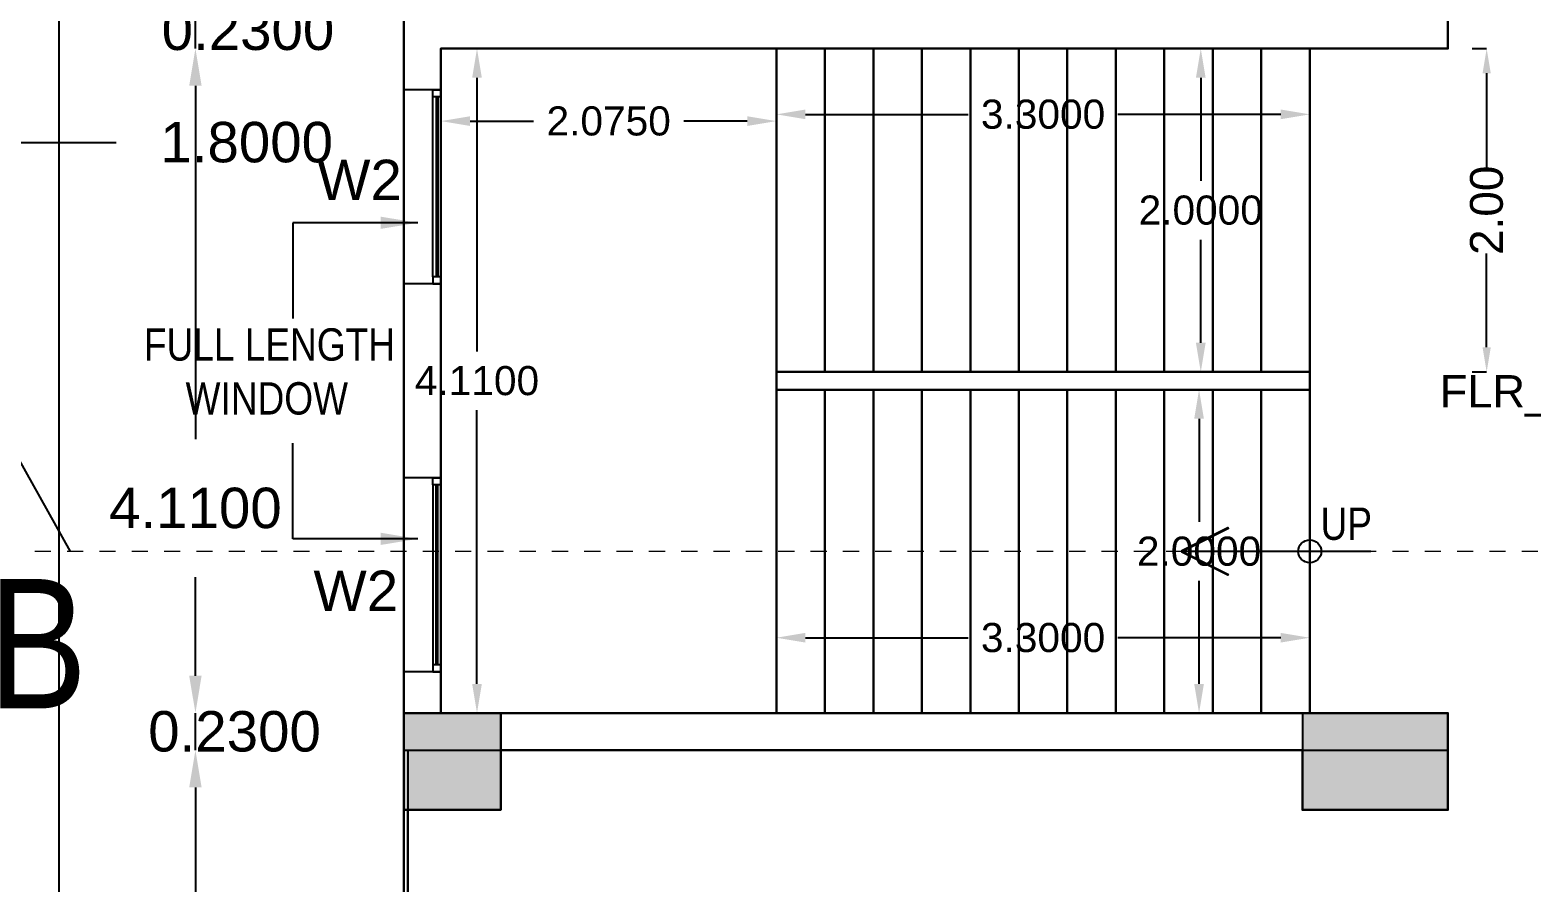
# Model space of a CAD drawing. Header units: metres. Extents: x -38 to 401, y 28 to 287.
# Drawn here: x 235.71 to 245, y 173.61 to 178.88 of the extents above; entities that cross this region are included whole.
import ezdxf

# ---------------------------------------------------------------- set-up
doc = ezdxf.new("R2010")
doc.units = ezdxf.units.M
doc.linetypes.add('CENTER', pattern=[2, 1.25, -0.25, 0.25, -0.25])
for name, color, linetype, lineweight in [('BLK_1_FLR_1_BLT_UP_AREA', 4, 'Continuous', 30), ('BLK_1_FLR_1_EXIT_WIDTH_STAIR', 4, 'Continuous', 30), ('BLK_1_FLR_1_STAIR_1', 1, 'Continuous', 30), ('BLK_1_FLR_1_STAIR_1_FLIGHT_1', 7, 'Continuous', 30), ('BLK_1_FLR_1_STAIR_1_FLIGHT_2', 7, 'Continuous', 30), ('BLK_1_FLR_1_STAIR_1_LANDING_1', 7, 'Continuous', 30), ('BLK_1_LVL_1_BLDG_FOOT_PRINT', 4, 'Continuous', 30), ('UCOLUMN', 6, 'Continuous', 30)]:
    doc.layers.add(name, color=color, linetype=linetype, lineweight=lineweight)
for name, color, linetype in [('BLK_1_FLR_1_CARPET_AREA', 10, 'Continuous'), ('DIST_EXIT', 7, 'Continuous'), ('UBEAM', 1, 'Continuous'), ('UHATCH', 8, 'Continuous')]:
    doc.layers.add(name, color=color, linetype=linetype)
doc.styles.get("Standard").update_dxf_attribs({"font": 'arial.ttf'})
doc.dimstyles.get("Standard").update_dxf_attribs({"dimtxt": 0.18, "dimasz": 0.18, "dimexe": 0.18, "dimexo": 0.0625, "dimgap": 0.09, "dimtad": 0, "dimtih": 1, "dimtoh": 1, "dimdec": 4, "dimzin": 0, "dimdsep": 46, "dimtxsty": 'Standard', "dimcen": 0.09, "dimadec": 0, "dimazin": 0, "dimtfac": 1, "dimtdec": 4, "dimtofl": 0, "dimtmove": 0, "dimatfit": 3, "dimfxl": 0, "dimtolj": 1, "dimtzin": 0, "dimarcsym": 0})
doc.dimstyles.new('STANDARD$0', dxfattribs={"dimtxt": 7, "dimasz": 3, "dimexe": 3, "dimexo": 1, "dimgap": 1.5, "dimtad": 1, "dimdec": 1, "dimzin": 1, "dimdsep": 46, "dimlunit": 4, "dimtxsty": 'Standard', "dimblk": 'OBLIQUE', "dimcen": 0.09375, "dimdle": 1, "dimclrd": 8, "dimclre": 8, "dimclrt": 7, "dimadec": 1, "dimazin": 0, "dimtfac": 1, "dimtdec": 1, "dimtix": 1, "dimtmove": 2, "dimatfit": 3, "dimldrblk": 'ARCHTICK', "dimfxl": 0, "dimfrac": 2, "dimtolj": 1, "dimtzin": 0, "dimarcsym": 0})

# ---------------------------------------------------------------- blocks, each defined once
blk = doc.blocks.new('*D188')
at = {"color": 0, "lineweight": -2}
for p, q in [((235.8882, 215.3198), (235.8882, 188.9923)), ((235.8882, 162.4298), (235.8882, 188.7573))]:
    blk.add_line(p, q, dxfattribs=at)
at = {"color": 0}
for points in [[(235.8498, 215.3198), (235.9265, 215.3198), (235.8882, 215.5498)], [(235.8498, 162.4298), (235.9265, 162.4298), (235.8882, 162.1998)]]:
    blk.add_solid(points, dxfattribs=at)
at = {"layer": 'Defpoints', "color": 0}
for p in [(234.3618, 215.5498), (232.8618, 162.1998), (235.8882, 162.1998)]:
    blk.add_point(p, dxfattribs=at)
at = {"color": 0, "lineweight": 25, "insert": (235.8882, 188.8748), "char_height": 0.23, "attachment_point": 5}
blk.add_mtext('\\A1;53.35', dxfattribs=at)
blk = doc.blocks.new('600X600')
at = {"layer": 'UHATCH', "linetype": 'Continuous'}
h = blk.add_hatch(color=256, dxfattribs=at)
h.dxf.hatch_style = 1
h.paths.add_polyline_path([(600, 600), (0, 600), (0, 0), (600, 0)])
at = {"layer": 'UCOLUMN', "linetype": 'Continuous'}
blk.add_lwpolyline([(0, 0), (600, 0), (600, 600), (0, 600)], close=True, dxfattribs=at)
blk = doc.blocks.new('750 x 750')
blk.add_blockref('600X600', (0, 75))
blk = doc.blocks.new('900 X 900')
at = {"linetype": 'Continuous'}
h = blk.add_hatch(color=256, dxfattribs=at)
h.dxf.hatch_style = 1
h.paths.add_polyline_path([(0, 150), (900, 150), (900, 750), (0, 750)])
blk.add_lwpolyline([(0, 150), (900, 150), (900, 750), (0, 750)], close=True, dxfattribs=at)
blk = doc.blocks.new('COLUMN LAYOUT')
at = {"layer": 'UBEAM', "color": 7, "linetype": 'Continuous'}
for name, p in [('750 x 750', (-21325, -675)), ('900 X 900', (-15765, -750))]:
    blk.add_blockref(name, p, dxfattribs=at)
blk = doc.blocks.new('*D603')
at = {"color": 0, "lineweight": -2}
for p, q in [((234.8007, 177.5198), (234.8007, 178.8598)), ((234.8007, 178.1898), (235.6413, 178.1898)), ((235.6413, 178.1898), (236.2413, 178.1898))]:
    blk.add_line(p, q, dxfattribs=at)
at = {"color": 0}
for points in [[(234.7624, 178.8598), (234.8391, 178.8598), (234.8007, 179.0898)], [(234.7624, 177.5198), (234.8391, 177.5198), (234.8007, 177.2898)]]:
    blk.add_solid(points, dxfattribs=at)
at = {"layer": 'Defpoints', "color": 0}
for p in [(232.6318, 179.0898), (234.8007, 179.0898), (232.6318, 177.2898)]:
    blk.add_point(p, dxfattribs=at)
at = {"color": 0, "lineweight": 25, "insert": (237.0481, 178.1898), "char_height": 0.25, "attachment_point": 5}
blk.add_mtext('\\A1;1.8000', dxfattribs=at)
blk = doc.blocks.new('*D669')
at = {"color": 0, "lineweight": -2}
for p, q in [((236.7309, 174.1998), (236.7309, 168.8574)), ((236.7309, 162.6598), (236.7309, 168.0021))]:
    blk.add_line(p, q, dxfattribs=at)
at = {"color": 0}
for points in [[(236.6925, 174.1998), (236.7692, 174.1998), (236.7309, 174.4298)], [(236.6925, 162.6598), (236.7692, 162.6598), (236.7309, 162.4298)]]:
    blk.add_solid(points, dxfattribs=at)
at = {"layer": 'Defpoints', "color": 0}
for p in [(236.7309, 174.4298), (238.0202, 174.4298), (244.0302, 162.4298)]:
    blk.add_point(p, dxfattribs=at)
at = {"color": 0, "lineweight": 25, "insert": (236.7309, 168.4298), "char_height": 0.25, "attachment_point": 5}
blk.add_mtext('\\A1;12.0000', dxfattribs=at)
blk = doc.blocks.new('*D672')
at = {"color": 0, "lineweight": -2}
for p, q in [((236.7309, 174.8898), (236.7309, 175.1198)), ((236.7309, 174.4298), (236.7309, 174.6598)), ((236.7309, 174.1998), (236.7309, 173.9698))]:
    blk.add_line(p, q, dxfattribs=at)
at = {"color": 0}
for points in [[(236.6925, 174.8898), (236.7692, 174.8898), (236.7309, 174.6598)], [(236.6925, 174.1998), (236.7692, 174.1998), (236.7309, 174.4298)]]:
    blk.add_solid(points, dxfattribs=at)
at = {"layer": 'Defpoints', "color": 0}
for p in [(236.7309, 174.6598), (238.2502, 174.6598), (238.0202, 174.4298)]:
    blk.add_point(p, dxfattribs=at)
at = {"color": 0, "lineweight": 25, "insert": (236.9729, 174.5448), "char_height": 0.25, "attachment_point": 5}
blk.add_mtext('\\A1;0.2300', dxfattribs=at)
blk = doc.blocks.new('*D673')
at = {"color": 0, "lineweight": -2}
for p, q in [((236.7309, 178.5398), (236.7309, 176.3544)), ((236.7309, 174.8898), (236.7309, 175.4991))]:
    blk.add_line(p, q, dxfattribs=at)
at = {"color": 0}
for points in [[(236.6925, 178.5398), (236.7692, 178.5398), (236.7309, 178.7698)], [(236.6925, 174.8898), (236.7692, 174.8898), (236.7309, 174.6598)]]:
    blk.add_solid(points, dxfattribs=at)
at = {"layer": 'Defpoints', "color": 0}
for p in [(236.7309, 178.7698), (238.2502, 178.7698), (238.2502, 174.6598)]:
    blk.add_point(p, dxfattribs=at)
at = {"color": 0, "lineweight": 25, "insert": (236.7309, 175.9267), "char_height": 0.25, "attachment_point": 5}
blk.add_mtext('\\A1;4.1100', dxfattribs=at)
blk = doc.blocks.new('*D674')
at = {"color": 0, "lineweight": -2}
for p, q in [((236.7309, 179.2298), (236.7309, 179.4598)), ((236.7309, 178.7698), (236.7309, 178.9998)), ((236.7309, 178.5398), (236.7309, 178.3098))]:
    blk.add_line(p, q, dxfattribs=at)
at = {"color": 0}
for points in [[(236.6925, 179.2298), (236.7692, 179.2298), (236.7309, 178.9998)], [(236.6925, 178.5398), (236.7692, 178.5398), (236.7309, 178.7698)]]:
    blk.add_solid(points, dxfattribs=at)
at = {"layer": 'Defpoints', "color": 0}
for p in [(236.7309, 178.9998), (238.2502, 178.9998), (238.2502, 178.7698)]:
    blk.add_point(p, dxfattribs=at)
at = {"color": 0, "lineweight": 25, "insert": (237.0559, 178.8848), "char_height": 0.25, "attachment_point": 5}
blk.add_mtext('\\A1;0.2300', dxfattribs=at)
blk = doc.blocks.new('*D824')
at = {"layer": 'BLK_1_FLR_1_EXIT_WIDTH_STAIR', "color": 0, "lineweight": -2}
for p, q in [((244.6301, 178.7698), (244.7196, 178.7698)), ((244.7196, 178.6173), (244.7196, 178.0374)), ((244.7196, 176.9223), (244.7196, 177.5022)), ((244.6301, 176.7698), (244.7196, 176.7698))]:
    blk.add_line(p, q, dxfattribs=at)
at = {"layer": 'BLK_1_FLR_1_EXIT_WIDTH_STAIR', "color": 0}
for points in [[(244.6942, 178.6173), (244.745, 178.6173), (244.7196, 178.7698)], [(244.6942, 176.9223), (244.745, 176.9223), (244.7196, 176.7698)]]:
    blk.add_solid(points, dxfattribs=at)
at = {"layer": 'Defpoints', "color": 0}
for p in [(243.6252, 178.7698), (243.6252, 176.7698), (244.7196, 176.7698)]:
    blk.add_point(p, dxfattribs=at)
at = {"layer": 'BLK_1_FLR_1_EXIT_WIDTH_STAIR', "color": 0, "lineweight": 30, "insert": (244.7196, 177.7698), "char_height": 0.2032, "attachment_point": 5, "rotation": 90}
blk.add_mtext('\\A1;2.00', dxfattribs=at)
blk = doc.blocks.new('*D825')
at = {"layer": 'Defpoints', "color": 0}
for p in [(241.8502, 201.9588), (246.5129, 177.8388), (245.9926, 177.7498)]:
    blk.add_point(p, dxfattribs=at)
at = {"layer": 'DIST_EXIT', "color": 0, "lineweight": -2}
for p, q in [((242.2823, 202.0327), (242.3705, 202.0478)), ((242.3962, 201.8975), (244.3832, 190.2852)), ((246.4872, 177.9891), (244.5002, 189.6015)), ((246.4247, 177.8237), (246.5129, 177.8388))]:
    blk.add_line(p, q, dxfattribs=at)
at = {"layer": 'DIST_EXIT', "color": 0}
for points in [[(242.4213, 201.9018), (242.3712, 201.8932), (242.3705, 202.0478)], [(246.5123, 177.9934), (246.4622, 177.9848), (246.5129, 177.8388)]]:
    blk.add_solid(points, dxfattribs=at)
at = {"layer": 'DIST_EXIT', "color": 0, "lineweight": 30, "insert": (244.4417, 189.9433), "char_height": 0.2032, "attachment_point": 5, "rotation": 279.7099}
blk.add_mtext('\\A1;24.56', dxfattribs=at)
blk = doc.blocks.new('*D863')
at = {"layer": 'BLK_1_FLR_1_STAIR_1_FLIGHT_2', "color": 0, "linetype": 'Continuous', "lineweight": -2}
for p, q in [((242.6841, 178.7698), (243.1309, 178.7698)), ((242.9509, 178.5898), (242.9509, 177.9517)), ((242.9509, 176.9498), (242.9509, 177.5879)), ((242.6841, 176.7698), (243.1309, 176.7698))]:
    blk.add_line(p, q, dxfattribs=at)
at = {"layer": 'BLK_1_FLR_1_STAIR_1_FLIGHT_2', "color": 0, "linetype": 'Continuous'}
for points in [[(242.9209, 178.5898), (242.9809, 178.5898), (242.9509, 178.7698)], [(242.9209, 176.9498), (242.9809, 176.9498), (242.9509, 176.7698)]]:
    blk.add_solid(points, dxfattribs=at)
at = {"layer": 'Defpoints', "color": 0, "linetype": 'Continuous'}
for p in [(242.6216, 178.7698), (242.9509, 178.7698), (242.6216, 176.7698)]:
    blk.add_point(p, dxfattribs=at)
at = {"layer": 'BLK_1_FLR_1_STAIR_1_FLIGHT_2', "color": 0, "linetype": 'Continuous', "insert": (242.9509, 177.7698), "char_height": 0.18, "attachment_point": 5}
blk.add_mtext('\\A1;2.0000', dxfattribs=at)
blk = doc.blocks.new('*D864')
at = {"layer": 'BLK_1_FLR_1_STAIR_1_FLIGHT_2', "color": 0, "linetype": 'Continuous', "lineweight": -2}
for p, q in [((240.3252, 178.273), (240.3252, 178.5432)), ((243.6252, 178.273), (243.6252, 178.5432)), ((240.5052, 178.3632), (241.512, 178.3632)), ((243.4452, 178.3632), (242.4385, 178.3632))]:
    blk.add_line(p, q, dxfattribs=at)
at = {"layer": 'BLK_1_FLR_1_STAIR_1_FLIGHT_2', "color": 0, "linetype": 'Continuous'}
for points in [[(240.5052, 178.3932), (240.5052, 178.3332), (240.3252, 178.3632)], [(243.4452, 178.3932), (243.4452, 178.3332), (243.6252, 178.3632)]]:
    blk.add_solid(points, dxfattribs=at)
at = {"layer": 'Defpoints', "color": 0, "linetype": 'Continuous'}
for p in [(240.3252, 178.3632), (240.3252, 178.2105), (243.6252, 178.2105)]:
    blk.add_point(p, dxfattribs=at)
at = {"layer": 'BLK_1_FLR_1_STAIR_1_FLIGHT_2', "color": 0, "linetype": 'Continuous', "insert": (241.9752, 178.3632), "char_height": 0.18, "attachment_point": 5}
blk.add_mtext('\\A1;3.3000', dxfattribs=at)
blk = doc.blocks.new('*D865')
at = {"layer": 'BLK_1_FLR_1_STAIR_1_LANDING_1', "color": 0, "linetype": 'Continuous', "lineweight": -2}
for p, q in [((238.2502, 178.273), (238.2502, 178.5013)), ((240.3252, 178.273), (240.3252, 178.5013))]:
    blk.add_line(p, q, dxfattribs=at)
at = {"layer": 'BLK_1_FLR_1_STAIR_1_LANDING_1', "color": 0, "lineweight": -2}
for p, q in [((238.4302, 178.3213), (238.8229, 178.3213)), ((240.1452, 178.3213), (239.7526, 178.3213))]:
    blk.add_line(p, q, dxfattribs=at)
at = {"layer": 'BLK_1_FLR_1_STAIR_1_LANDING_1', "color": 0, "linetype": 'Continuous'}
for points in [[(238.4302, 178.3513), (238.4302, 178.2913), (238.2502, 178.3213)], [(240.1452, 178.3513), (240.1452, 178.2913), (240.3252, 178.3213)]]:
    blk.add_solid(points, dxfattribs=at)
at = {"layer": 'Defpoints', "color": 0, "linetype": 'Continuous'}
for p in [(240.3252, 178.3213), (238.2502, 178.2105), (240.3252, 178.2105)]:
    blk.add_point(p, dxfattribs=at)
at = {"layer": 'BLK_1_FLR_1_STAIR_1_LANDING_1', "color": 0, "linetype": 'Continuous', "insert": (239.2877, 178.3213), "char_height": 0.18, "attachment_point": 5}
blk.add_mtext('\\A1;2.0750', dxfattribs=at)
blk = doc.blocks.new('*D866')
at = {"layer": 'BLK_1_FLR_1_STAIR_1_LANDING_1', "color": 0, "linetype": 'Continuous', "lineweight": -2}
for p, q in [((238.3127, 178.7698), (238.6529, 178.7698)), ((238.3127, 174.6598), (238.6529, 174.6598))]:
    blk.add_line(p, q, dxfattribs=at)
at = {"layer": 'BLK_1_FLR_1_STAIR_1_LANDING_1', "color": 0, "lineweight": -2}
for p, q in [((238.4729, 178.5898), (238.4729, 176.8967)), ((238.4729, 174.8398), (238.4729, 176.5329))]:
    blk.add_line(p, q, dxfattribs=at)
at = {"layer": 'BLK_1_FLR_1_STAIR_1_LANDING_1', "color": 0, "linetype": 'Continuous'}
for points in [[(238.4429, 178.5898), (238.5029, 178.5898), (238.4729, 178.7698)], [(238.4429, 174.8398), (238.5029, 174.8398), (238.4729, 174.6598)]]:
    blk.add_solid(points, dxfattribs=at)
at = {"layer": 'Defpoints', "color": 0, "linetype": 'Continuous'}
for p in [(238.2502, 178.7698), (238.2502, 174.6598), (238.4729, 174.6598)]:
    blk.add_point(p, dxfattribs=at)
at = {"layer": 'BLK_1_FLR_1_STAIR_1_LANDING_1', "color": 0, "linetype": 'Continuous', "insert": (238.4729, 176.7148), "char_height": 0.18, "attachment_point": 5}
blk.add_mtext('\\A1;4.1100', dxfattribs=at)
blk = doc.blocks.new('*D867')
at = {"layer": 'BLK_1_FLR_1_STAIR_1_FLIGHT_1', "color": 0, "linetype": 'Continuous', "lineweight": -2}
for p, q in [((242.6841, 176.6598), (243.1202, 176.6598)), ((242.9402, 176.4798), (242.9402, 175.8417)), ((242.9402, 174.8398), (242.9402, 175.4779)), ((242.6841, 174.6598), (243.1202, 174.6598))]:
    blk.add_line(p, q, dxfattribs=at)
at = {"layer": 'BLK_1_FLR_1_STAIR_1_FLIGHT_1', "color": 0, "linetype": 'Continuous'}
for points in [[(242.9102, 176.4798), (242.9702, 176.4798), (242.9402, 176.6598)], [(242.9102, 174.8398), (242.9702, 174.8398), (242.9402, 174.6598)]]:
    blk.add_solid(points, dxfattribs=at)
at = {"layer": 'Defpoints', "color": 0, "linetype": 'Continuous'}
for p in [(242.6216, 176.6598), (242.6216, 174.6598), (242.9402, 174.6598)]:
    blk.add_point(p, dxfattribs=at)
at = {"layer": 'BLK_1_FLR_1_STAIR_1_FLIGHT_1', "color": 0, "linetype": 'Continuous', "insert": (242.9402, 175.6598), "char_height": 0.18, "attachment_point": 5}
blk.add_mtext('\\A1;2.0000', dxfattribs=at)
blk = doc.blocks.new('*D868')
at = {"layer": 'BLK_1_FLR_1_STAIR_1_FLIGHT_1', "color": 0, "linetype": 'Continuous', "lineweight": -2}
for p, q in [((240.3252, 175.374), (240.3252, 174.9455)), ((243.6252, 175.374), (243.6252, 174.9455)), ((240.5052, 175.1255), (241.512, 175.1255)), ((243.4452, 175.1255), (242.4385, 175.1255))]:
    blk.add_line(p, q, dxfattribs=at)
at = {"layer": 'BLK_1_FLR_1_STAIR_1_FLIGHT_1', "color": 0, "linetype": 'Continuous'}
for points in [[(240.5052, 175.1555), (240.5052, 175.0955), (240.3252, 175.1255)], [(243.4452, 175.1555), (243.4452, 175.0955), (243.6252, 175.1255)]]:
    blk.add_solid(points, dxfattribs=at)
at = {"layer": 'Defpoints', "color": 0, "linetype": 'Continuous'}
for p in [(240.3252, 175.4365), (243.6252, 175.4365), (243.6252, 175.1255)]:
    blk.add_point(p, dxfattribs=at)
at = {"layer": 'BLK_1_FLR_1_STAIR_1_FLIGHT_1', "color": 0, "linetype": 'Continuous', "insert": (241.9752, 175.1255), "char_height": 0.18, "attachment_point": 5}
blk.add_mtext('\\A1;3.3000', dxfattribs=at)

msp = doc.modelspace()

# ---------------------------------------------------------------- linework, layer by layer
at = {"color": 7, "lineweight": 25}
for p, q in [((238.02025, 180.89229), (238.02025, 178.51479)), ((240.32525, 176.76979), (240.32525, 178.76979)), ((240.62525, 176.76979), (240.62525, 178.76979)), ((240.92525, 176.76979), (240.92525, 178.76979)), ((241.22525, 176.76979), (241.22525, 178.76979)), ((241.52525, 176.76979), (241.52525, 178.76979)), ((241.82525, 176.76979), (241.82525, 178.76979)), ((242.12525, 176.76979), (242.12525, 178.76979)), ((242.42525, 176.76979), (242.42525, 178.76979)), ((242.72525, 176.76979), (242.72525, 178.76979)), ((243.02525, 176.76979), (243.02525, 178.76979)), ((243.32525, 176.76979), (243.32525, 178.76979)), ((238.25025, 178.51479), (238.02025, 178.51479)), ((238.02025, 178.51479), (238.02025, 177.31479)), ((238.19914, 177.35738), (238.19913, 178.49874)), ((238.22117, 178.4722), (238.22117, 177.35738)), ((238.22968, 178.4722), (238.22969, 177.35738)), ((238.25024, 178.49874), (238.25025, 177.35738)), ((238.02025, 177.31479), (238.02025, 176.11479)), ((238.25025, 177.31479), (238.02025, 177.31479)), ((238.25025, 176.11479), (238.25025, 177.31479)), ((240.32525, 176.65979), (240.32525, 176.76979)), ((240.32525, 176.76979), (243.62525, 176.76979)), ((243.62525, 176.65979), (243.62525, 176.76979)), ((240.32525, 176.65979), (243.62525, 176.65979)), ((240.32525, 176.65979), (240.32525, 174.65979)), ((240.62525, 174.65979), (240.62525, 176.65979)), ((240.92525, 174.65979), (240.92525, 176.65979)), ((241.22525, 174.65979), (241.22525, 176.65979)), ((241.52525, 174.65979), (241.52525, 176.65979)), ((241.82525, 174.65979), (241.82525, 176.65979)), ((242.12525, 174.65979), (242.12525, 176.65979)), ((242.42525, 174.65979), (242.42525, 176.65979)), ((242.72525, 174.65979), (242.72525, 176.65979)), ((243.02525, 174.65979), (243.02525, 176.65979)), ((243.32525, 174.65979), (243.32525, 176.65979)), ((243.62525, 174.65979), (243.62525, 176.65979)), ((238.25025, 176.11479), (238.02025, 176.11479)), ((238.02025, 174.91479), (238.02025, 176.11479)), ((238.19914, 176.0722), (238.19913, 174.93084)), ((238.22117, 174.95738), (238.22117, 176.0722)), ((238.22968, 174.95738), (238.22969, 176.0722)), ((238.25024, 174.93084), (238.25025, 176.0722)), ((244.00297, 175.65979), (242.83697, 175.65979)), ((238.02025, 174.91479), (238.02025, 174.42979)), ((238.25025, 174.91479), (238.02025, 174.91479)), ((238.25025, 174.65979), (238.25025, 174.91479)), ((244.48025, 174.65979), (238.25025, 174.65979)), ((244.48025, 174.42979), (244.48025, 174.65979)), ((238.02025, 174.42979), (244.48025, 174.42979)), ((238.02025, 174.42979), (238.02025, 162.19979)), ((238.04425, 174.42979), (238.04425, 162.22379))]:
    msp.add_line(p, q, dxfattribs=at)
for points in [[(238.25025, 178.51479), (238.25025, 178.76979), (244.48025, 178.76979), (244.48025, 180.72979)], [(235.27928, 175.65979), (235.62913, 176.24267), (235.95525, 175.65979)]]:
    msp.add_lwpolyline(points, dxfattribs=at)
for points in [[(238.25024, 178.4722), (238.19913, 178.4722), (238.19913, 178.51479), (238.25024, 178.51479)], [(238.25025, 177.35738), (238.19914, 177.35738), (238.19914, 177.31479), (238.25025, 177.31479)], [(238.25025, 176.0722), (238.19914, 176.0722), (238.19914, 176.11479), (238.25025, 176.11479)], [(243.12212, 175.51742), (243.11798, 175.51288), (242.83283, 175.65525), (242.83697, 175.65979), (242.83283, 175.66433), (243.11798, 175.80671), (243.12212, 175.80216), (242.83697, 175.65979)], [(238.25024, 174.95738), (238.19913, 174.95738), (238.19913, 174.91479), (238.25024, 174.91479)]]:
    msp.add_lwpolyline(points, close=True, dxfattribs=at)
at = {"linetype": 'CENTER', "lineweight": 20, "ltscale": 0.05}
msp.add_lwpolyline([(261.63694, 175.65979), (235.27928, 175.65979)], dxfattribs=at)
at = {"color": 7, "lineweight": 25}
msp.add_circle((243.62525, 175.65979), 0.07122, dxfattribs=at)
at = {"layer": 'BLK_1_FLR_1_BLT_UP_AREA', "color": 12, "lineweight": 30}
msp.add_lwpolyline([(238.02025, 162.19968), (238.02025, 215.54979), (261.07025, 215.54979), (261.07025, 205.57979), (259.57025, 205.57979), (259.57025, 162.19968)], close=True, dxfattribs=at)
at = {"layer": 'BLK_1_FLR_1_CARPET_AREA', "color": 15, "linetype": 'Continuous', "lineweight": 30}
msp.add_lwpolyline([(238.04425, 168.72979), (238.04425, 174.05979), (238.62025, 174.05979), (238.62025, 174.42979), (243.58025, 174.42979), (243.58025, 174.05979), (244.48025, 174.05979), (244.48025, 174.65979), (238.25025, 174.65979), (238.25025, 178.76979), (244.48025, 178.76979), (244.48025, 183.35979)], dxfattribs=at)
at = {"layer": 'BLK_1_FLR_1_STAIR_1', "color": 1, "linetype": 'Continuous'}
msp.add_lwpolyline([(238.25025, 178.76979), (243.62525, 178.76979), (243.62525, 174.65979), (238.25025, 174.65979)], close=True, dxfattribs=at)
at = {"layer": 'BLK_1_FLR_1_STAIR_1_FLIGHT_1', "color": 7, "lineweight": 30}
for p, q in [((240.32525, 176.65979), (240.32525, 174.65979)), ((240.62525, 174.65979), (240.62525, 176.65979)), ((240.92525, 174.65979), (240.92525, 176.65979)), ((241.22525, 174.65979), (241.22525, 176.65979)), ((241.52525, 174.65979), (241.52525, 176.65979)), ((241.82525, 174.65979), (241.82525, 176.65979)), ((242.12525, 174.65979), (242.12525, 176.65979)), ((242.42525, 174.65979), (242.42525, 176.65979)), ((242.72525, 174.65979), (242.72525, 176.65979)), ((243.02525, 174.65979), (243.02525, 176.65979)), ((243.32525, 174.65979), (243.32525, 176.65979)), ((243.62525, 174.65979), (243.62525, 176.65979))]:
    msp.add_line(p, q, dxfattribs=at)
at = {"layer": 'BLK_1_FLR_1_STAIR_1_FLIGHT_1', "linetype": 'Continuous'}
msp.add_lwpolyline([(243.62525, 176.65979), (240.32525, 176.65979), (240.32525, 174.65979), (243.62525, 174.65979)], close=True, dxfattribs=at)
at = {"layer": 'BLK_1_FLR_1_STAIR_1_FLIGHT_2', "color": 7, "lineweight": 30}
for p, q in [((240.32525, 176.76979), (240.32525, 178.76979)), ((240.62525, 176.76979), (240.62525, 178.76979)), ((240.92525, 176.76979), (240.92525, 178.76979)), ((241.22525, 176.76979), (241.22525, 178.76979)), ((241.52525, 176.76979), (241.52525, 178.76979)), ((241.82525, 176.76979), (241.82525, 178.76979)), ((242.12525, 176.76979), (242.12525, 178.76979)), ((242.42525, 176.76979), (242.42525, 178.76979)), ((242.72525, 176.76979), (242.72525, 178.76979)), ((243.02525, 176.76979), (243.02525, 178.76979)), ((243.32525, 176.76979), (243.32525, 178.76979)), ((243.62525, 176.76979), (243.62525, 178.76979))]:
    msp.add_line(p, q, dxfattribs=at)
at = {"layer": 'BLK_1_FLR_1_STAIR_1_FLIGHT_2', "linetype": 'Continuous'}
msp.add_lwpolyline([(243.62525, 178.76979), (240.32525, 178.76979), (240.32525, 176.76979), (243.62525, 176.76979)], close=True, dxfattribs=at)
at = {"layer": 'BLK_1_FLR_1_STAIR_1_LANDING_1', "color": 7, "lineweight": 30}
msp.add_lwpolyline([(238.25025, 178.76979), (240.32525, 178.76979), (240.32525, 174.65979), (238.25025, 174.65979)], close=True, dxfattribs=at)
at = {"layer": 'BLK_1_LVL_1_BLDG_FOOT_PRINT', "color": 1}
msp.add_lwpolyline([(238.02023, 162.19979), (238.02023, 215.54979), (261.07023, 215.54979), (261.07023, 205.57979), (259.57023, 205.57979), (259.57023, 162.19979)], close=True, dxfattribs=at)

# ---------------------------------------------------------------- block references
at = {"color": 7, "lineweight": 25, "xscale": 0.001, "yscale": 0.001, "zscale": 0.001}
msp.add_blockref('COLUMN LAYOUT', (259.34525, 174.65979), dxfattribs=at)
msp.add_blockref('COLUMN LAYOUT', (259.34525, 174.65979), dxfattribs=at)

# ---------------------------------------------------------------- texts
at = {"color": 7, "lineweight": 25, "char_height": 0.25, "attachment_point": 1}
for insert in [(237.48428, 178.08249), (237.46128, 175.54049)]:
    msp.add_mtext_dynamic_manual_height_columns('W2', width=331.5310086, gutter_width=1000, heights=[0], dxfattribs=dict(at, insert=insert))
at = {"color": 7, "lineweight": 25, "attachment_point": 1}
for s, insert, char_height, width in [('{\\fArial Narrow|b0|i0|c0|p34;\\W2.57161; \\W1;FULL LENGTH \\P{\\W6.611224; }WINDOW}', (236.24875, 177.03958, -12.79858), 0.2, 1.8424125), ('{\\fArial Narrow|b0|i0|c0|p34;\\W9.53418;  \\W1;UP}', (242.47734, 175.93086), 0.2, 2.7201691), ('{\\fArial Narrow|b0|i0|c0|p34;\\W2.40293; \\W1;B}', (234.83725, 175.48849), 0.8, 1.7202398)]:
    msp.add_mtext(s, dxfattribs=dict(at, insert=insert, char_height=char_height, width=width))
at = {"layer": 'BLK_1_FLR_1_STAIR_1', "color": 1, "linetype": 'Continuous', "insert": (245.42703, 176.75013), "char_height": 0.2, "width": 2.4, "attachment_point": 2}
msp.add_mtext('FLR_HT_M=3.4', dxfattribs=at)

# ---------------------------------------------------------------- dimensions: what is measured, and where the dimension line sits
at = {"color": 7, "lineweight": 25}
dim = msp.add_linear_dim(base=(235.88817, 162.19979), p1=(234.36182, 215.54979), p2=(232.86182, 162.19979), angle=90, text='53.35', dimstyle='Standard', override={"dimscale": 1, "dimtxt": 0.23, "dimasz": 0.23, "dimgap": 0, "dimse1": 1, "dimse2": 1, "dimtmove": 1}, dxfattribs=at)
dim.commit()
dim.dimension.update_dxf_attribs({"geometry": '*D188', "text_midpoint": (235.88817, 188.87479)})
at = {"lineweight": 25}
for base, p1, p2, picture, middle in [((236.73086, 178.99979), (238.25025, 178.76979), (238.25025, 178.99979), '*D674', (237.05595, 178.88479)), ((236.73086, 178.76979), (238.25025, 174.65979), (238.25025, 178.76979), '*D673', (236.73086, 175.92672)), ((236.73086, 174.65979), (238.02025, 174.42979), (238.25025, 174.65979), '*D672', (236.97287, 174.54479))]:
    dim = msp.add_linear_dim(base=base, p1=p1, p2=p2, angle=90, dimstyle='Standard', override={"dimscale": 1, "dimtxt": 0.25, "dimasz": 0.23, "dimgap": 0.3, "dimpost": '\\X', "dimse1": 1, "dimse2": 1, "dimtmove": 1, "dimfxl": 25.4}, dxfattribs=at)
    dim.commit()
    dim.dimension.update_dxf_attribs({"geometry": picture, "text_midpoint": middle, "dimtype": 128})
for base, p1, p2, override, picture, middle in [((234.80075, 179.08979), (232.63182, 177.28979), (232.63182, 179.08979), {"dimscale": 1, "dimtxt": 0.25, "dimasz": 0.23, "dimgap": 0.3, "dimpost": '\\X', "dimse1": 1, "dimse2": 1, "dimtmove": 1, "dimfxl": 25.4}, '*D603', (236.54132, 178.18979)), ((236.73086, 174.42979), (244.03025, 162.42979), (238.02025, 174.42979), {"dimscale": 1, "dimtxt": 0.25, "dimasz": 0.23, "dimgap": 0.3, "dimpost": '\\X', "dimse1": 1, "dimse2": 1, "dimfxl": 25.4}, '*D669', (236.73086, 168.42979))]:
    dim = msp.add_linear_dim(base=base, p1=p1, p2=p2, angle=90, dimstyle='Standard', override=override, dxfattribs=at)
    dim.commit()
    dim.dimension.update_dxf_attribs({"geometry": picture, "text_midpoint": middle})
at = {"layer": 'BLK_1_FLR_1_EXIT_WIDTH_STAIR', "color": 1, "lineweight": 30}
dim = msp.add_aligned_dim(p1=(243.62525, 178.76979), p2=(243.62525, 176.76979), distance=1.09438, dimstyle='STANDARD$0', override={"dimscale": 0.001, "dimtxt": 203.2, "dimasz": 152.5, "dimexe": 0, "dimexo": 0, "dimgap": 2.286, "dimtad": 0, "dimtoh": 1, "dimdec": 2, "dimzin": 0, "dimlunit": 2, "dimpost": '', "dimcen": 2.286, "dimdle": 0, "dimclrd": 0, "dimclre": 0, "dimclrt": 0, "dimadec": 0, "dimtdec": 2, "dimtix": 0, "dimtofl": 0, "dimtmove": 0, "dimfxl": 89.5, "dimfxlon": 1, "dimfrac": 0}, dxfattribs=at)
dim.commit()
dim.dimension.update_dxf_attribs({"geometry": '*D824', "text_midpoint": (244.71962, 177.76979)})
at = {"layer": 'BLK_1_FLR_1_STAIR_1_FLIGHT_1', "color": 2, "linetype": 'Continuous'}
dim = msp.add_linear_dim(base=(242.94024, 174.65979), p1=(242.62164, 176.65979), p2=(242.62164, 174.65979), angle=90, dimstyle='STANDARD$0', override={"dimtxt": 0.18, "dimasz": 0.18, "dimexe": 0.18, "dimexo": 0.0625, "dimgap": 0.09, "dimtad": 0, "dimtih": 1, "dimtoh": 1, "dimdec": 4, "dimzin": 0, "dimlunit": 2, "dimpost": '', "dimcen": 0.09, "dimdle": 0, "dimclrd": 0, "dimclre": 0, "dimclrt": 0, "dimadec": 0, "dimtdec": 4, "dimtix": 0, "dimtofl": 0, "dimtmove": 0, "dimfrac": 0}, dxfattribs=at)
dim.commit()
dim.dimension.update_dxf_attribs({"geometry": '*D867', "text_midpoint": (242.94024, 175.65979)})
at = {"layer": 'BLK_1_FLR_1_STAIR_1_FLIGHT_1', "color": 1, "linetype": 'Continuous'}
dim = msp.add_linear_dim(base=(243.62525, 175.12548), p1=(240.32525, 175.43652), p2=(243.62525, 175.43652), dimstyle='STANDARD$0', override={"dimtxt": 0.18, "dimasz": 0.18, "dimexe": 0.18, "dimexo": 0.0625, "dimgap": 0.09, "dimtad": 0, "dimtih": 1, "dimtoh": 1, "dimdec": 4, "dimzin": 0, "dimlunit": 2, "dimpost": '', "dimcen": 0.09, "dimdle": 0, "dimclrd": 0, "dimclre": 0, "dimclrt": 0, "dimadec": 0, "dimtdec": 4, "dimtix": 0, "dimtofl": 0, "dimtmove": 0, "dimfrac": 0}, dxfattribs=at)
dim.commit()
dim.dimension.update_dxf_attribs({"geometry": '*D868', "text_midpoint": (241.97525, 175.12548)})
at = {"layer": 'BLK_1_FLR_1_STAIR_1_FLIGHT_2', "color": 2, "linetype": 'Continuous'}
dim = msp.add_linear_dim(base=(242.95088, 178.76979), p1=(242.62164, 176.76979), p2=(242.62164, 178.76979), angle=90, dimstyle='STANDARD$0', override={"dimtxt": 0.18, "dimasz": 0.18, "dimexe": 0.18, "dimexo": 0.0625, "dimgap": 0.09, "dimtad": 0, "dimtih": 1, "dimtoh": 1, "dimdec": 4, "dimzin": 0, "dimlunit": 2, "dimpost": '', "dimcen": 0.09, "dimdle": 0, "dimclrd": 0, "dimclre": 0, "dimclrt": 0, "dimadec": 0, "dimtdec": 4, "dimtix": 0, "dimtofl": 0, "dimtmove": 0, "dimfrac": 0}, dxfattribs=at)
dim.commit()
dim.dimension.update_dxf_attribs({"geometry": '*D863', "text_midpoint": (242.95088, 177.76979)})
at = {"layer": 'BLK_1_FLR_1_STAIR_1_FLIGHT_2', "color": 1, "linetype": 'Continuous'}
dim = msp.add_linear_dim(base=(240.32525, 178.36317), p1=(243.62525, 178.21054), p2=(240.32525, 178.21054), dimstyle='STANDARD$0', override={"dimtxt": 0.18, "dimasz": 0.18, "dimexe": 0.18, "dimexo": 0.0625, "dimgap": 0.09, "dimtad": 0, "dimtih": 1, "dimtoh": 1, "dimdec": 4, "dimzin": 0, "dimlunit": 2, "dimpost": '', "dimcen": 0.09, "dimdle": 0, "dimclrd": 0, "dimclre": 0, "dimclrt": 0, "dimadec": 0, "dimtdec": 4, "dimtix": 0, "dimtofl": 0, "dimtmove": 0, "dimfrac": 0}, dxfattribs=at)
dim.commit()
dim.dimension.update_dxf_attribs({"geometry": '*D864', "text_midpoint": (241.97525, 178.36317)})
at = {"layer": 'BLK_1_FLR_1_STAIR_1_LANDING_1', "color": 1, "linetype": 'Continuous'}
dim = msp.add_linear_dim(base=(238.47287, 174.65979), p1=(238.25025, 178.76979), p2=(238.25025, 174.65979), angle=90, dimstyle='STANDARD$0', override={"dimtxt": 0.18, "dimasz": 0.18, "dimexe": 0.18, "dimexo": 0.0625, "dimgap": 0.09, "dimtad": 0, "dimtih": 1, "dimtoh": 1, "dimdec": 4, "dimzin": 0, "dimlunit": 2, "dimpost": '', "dimcen": 0.09, "dimdle": 0, "dimclrd": 0, "dimclre": 0, "dimclrt": 0, "dimadec": 0, "dimtdec": 4, "dimtix": 0, "dimtofl": 0, "dimtmove": 1, "dimfxl": 5, "dimfrac": 0}, dxfattribs=at)
dim.commit()
dim.dimension.update_dxf_attribs({"geometry": '*D866', "text_midpoint": (238.47287, 176.71479)})
at = {"layer": 'BLK_1_FLR_1_STAIR_1_LANDING_1', "color": 2, "linetype": 'Continuous'}
dim = msp.add_linear_dim(base=(240.32525, 178.32134), p1=(238.25025, 178.21054), p2=(240.32525, 178.21054), dimstyle='STANDARD$0', override={"dimtxt": 0.18, "dimasz": 0.18, "dimexe": 0.18, "dimexo": 0.0625, "dimgap": 0.09, "dimtad": 0, "dimtih": 1, "dimtoh": 1, "dimdec": 4, "dimzin": 0, "dimlunit": 2, "dimpost": '', "dimcen": 0.09, "dimdle": 0, "dimclrd": 0, "dimclre": 0, "dimclrt": 0, "dimadec": 0, "dimtdec": 4, "dimtix": 0, "dimtofl": 0, "dimtmove": 1, "dimfxl": 5, "dimfrac": 0}, dxfattribs=at)
dim.commit()
dim.dimension.update_dxf_attribs({"geometry": '*D865', "text_midpoint": (239.28775, 178.32134)})
at = {"layer": 'DIST_EXIT', "color": 7, "lineweight": 30}
dim = msp.add_aligned_dim(p1=(241.8502, 201.95881), p2=(245.99263, 177.74978), distance=0.52786, dimstyle='STANDARD$0', override={"dimscale": 0.001, "dimtxt": 203.2, "dimasz": 152.5, "dimexe": 0, "dimexo": 0, "dimgap": 2.286, "dimtad": 0, "dimtoh": 1, "dimdec": 2, "dimzin": 0, "dimlunit": 2, "dimpost": '', "dimcen": 2.286, "dimdle": 0, "dimclrd": 0, "dimclre": 0, "dimclrt": 0, "dimadec": 0, "dimtdec": 2, "dimtix": 0, "dimtofl": 0, "dimtmove": 0, "dimfxl": 89.5, "dimfxlon": 1, "dimfrac": 0}, dxfattribs=at)
dim.commit()
dim.dimension.update_dxf_attribs({"geometry": '*D825', "text_midpoint": (244.44171, 189.94332)})

# ---------------------------------------------------------------- leaders
at = {"color": 7, "lineweight": 25}
for points in [[(238.10681, 177.69248), (237.334, 177.69248), (237.334, 177.1004)], [(238.10681, 175.7371), (237.334, 175.7371), (237.334, 176.32918)]]:
    msp.add_leader(points, dimstyle='Standard', override={"dimscale": 1, "dimtxt": 0.23, "dimasz": 0.23, "dimgap": 0, "dimse1": 1, "dimse2": 1, "dimtmove": 1}, dxfattribs=at)

doc.saveas('drawing.dxf')
